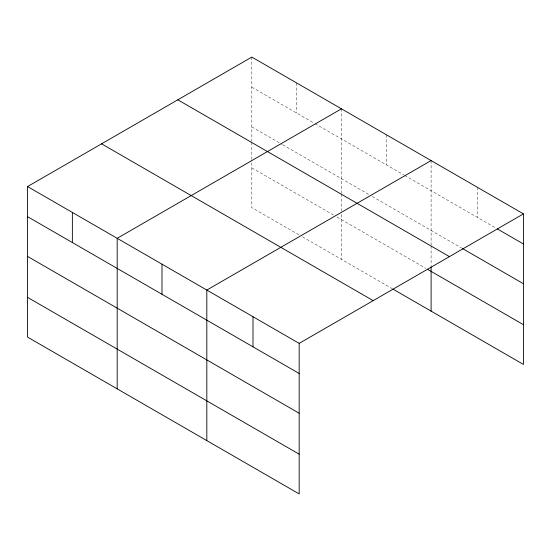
<?xml version="1.0" encoding="UTF-8"?>
<svg xmlns="http://www.w3.org/2000/svg" width="551" height="551" viewBox="0 0 551 551"><rect width="100%" height="100%" fill="white"/><g stroke="black" fill="none" stroke-linecap="round" stroke-linejoin="round"><path stroke-width="0.41" stroke-dasharray="2.75 2.07" d="M251.828 87.182L314.284 123.238M315.014 123.658L403.917 174.984M404.648 175.411L495.893 228.093M251.828 126.93L281.954 144.321M282.691 144.741L369.384 194.792M372.324 196.493L461.635 248.053M251.828 167.876L333.383 214.959M337.054 217.08L425.957 268.406M298.849 234.767L251.828 207.624L251.828 160.196M302.527 236.889L392.16 288.641M477.276 187.23L477.276 217.342M431.102 160.575L431.102 244.926M431.102 245.78L431.102 266.257M386.285 134.699L386.285 164.804M341.462 108.822L341.462 193.181M341.462 194.035L341.462 211.095M341.462 214.504L341.462 259.369M296.645 82.946L296.645 113.058M251.828 57.077L251.828 141.428M251.828 142.282L251.828 159.342"/><path stroke-width="0.83" d="M299.172 413.229L299.172 343.376L27.55 186.562L27.55 337.109L299.172 493.923L299.172 413.229L27.55 256.415M27.55 186.562L251.828 57.077L523.45 213.891L523.45 364.438L392.897 289.061M341.462 108.822L117.184 238.314L117.184 388.861M431.102 160.575L206.818 290.06L206.818 440.607M299.172 343.376L523.45 213.891M497.381 228.947L523.45 243.997M462.379 248.487L523.45 283.744M177.815 99.807L449.437 256.621M427.424 269.253L523.45 324.691M101.563 143.832L373.185 300.646M27.55 216.667L299.172 373.488M27.55 297.361L299.172 454.182M431.102 267.111L431.102 311.122M252.992 316.722L252.992 346.827M162.001 264.184L162.001 294.296M72.367 212.438L72.367 242.543"/></g></svg>
